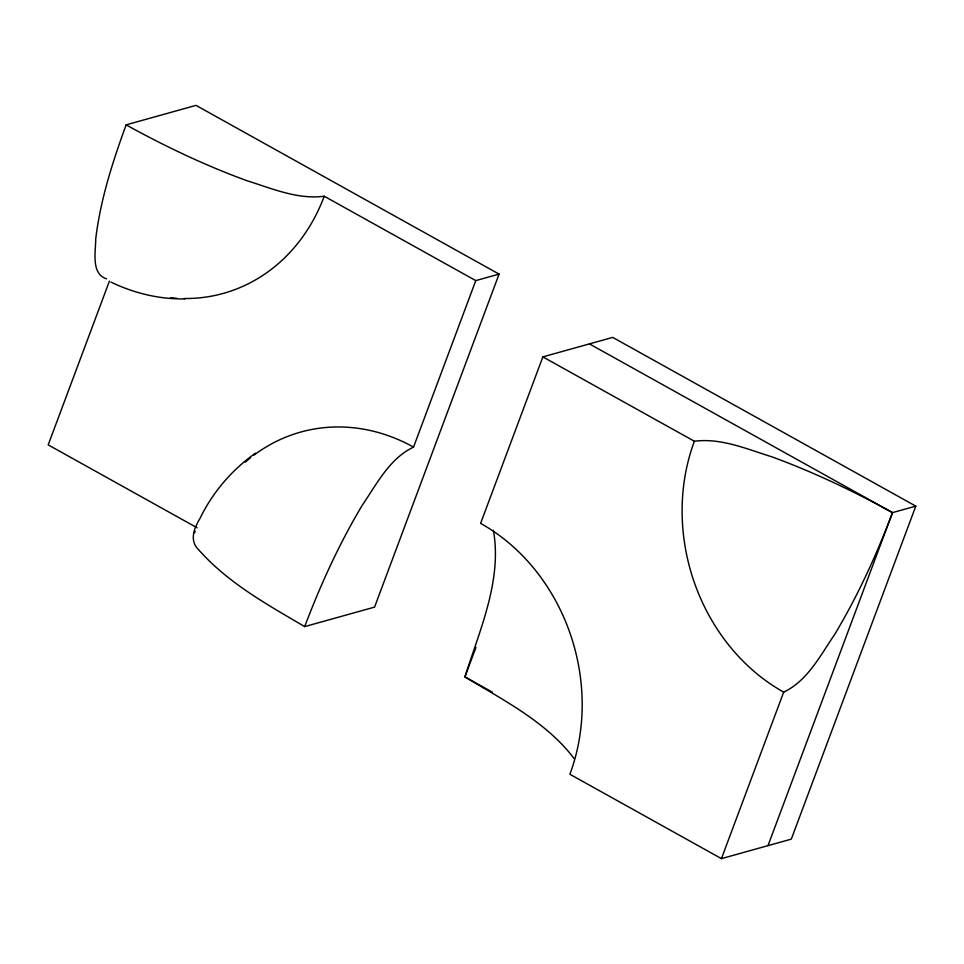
<?xml version="1.0" encoding="UTF-8"?>
<svg xmlns="http://www.w3.org/2000/svg" width="964" height="964" viewBox="0 0 964 964"><rect width="100%" height="100%" fill="white"/><g stroke="black" fill="none" stroke-linecap="round" stroke-linejoin="round"><path stroke-width="1.45" d="M255.52 453.14C231.938 469.817 212.598 492.363 200.018 518.379C194.017 528.248 189.004 540.9 198.958 550.107C228.058 582.955 267.281 604.633 304.696 626.6L374.562 607.115L499.075 274.113L195.993 105.365L126.127 124.862C112.655 161.795 100.437 199.608 95.749 238.783C95.737 251.435 90.773 273.812 106.522 278.861M109.402 281.163L48.2 444.874L197.126 527.79M304.696 626.6C320.566 584.63 339.292 543.612 362.368 505.064C376.707 484.109 389.564 458.43 413.532 447.115L475.782 280.608L499.075 274.113M542.865 356.885L480.602 523.38A188.462 161.747 74.4 0 1 569.893 774.261L721.434 858.635L791.299 839.138L915.8 506.136L612.718 337.4L542.865 356.885L694.393 441.259C720.939 437.728 746.847 449.079 771.718 456.779C813.435 472.035 853.658 491.158 892.507 512.631L915.8 506.136M475.963 647.386L464.925 676.897C503.666 700.358 546.552 722.012 574.351 758.861M721.434 858.635L783.684 692.128A188.462 161.747 74.4 0 1 694.393 441.259M768.007 845.633L892.507 512.631L589.438 343.895M892.507 512.631C876.638 554.613 857.924 595.632 834.848 634.179C820.509 655.122 807.651 680.813 783.684 692.128M193.788 533.02L195.379 531.501M475.782 280.608L324.241 196.234C297.695 199.765 271.8 188.414 246.929 180.714C205.212 165.459 164.977 146.335 126.127 124.862M184.799 298.9C159.277 299.322 133.863 293.164 110.932 282.091M492.483 692.236L464.925 676.897C479.626 630.239 502.377 580.027 493.375 530.296M245.266 462.19A188.462 161.747 74.4 0 1 250.652 457.707M253.978 455.141A188.462 161.747 74.4 0 1 413.532 447.115M324.241 196.234A188.462 161.747 74.4 0 1 184.028 298.515M176.569 298.238A188.462 161.747 74.4 0 1 170.604 297.731"/></g></svg>
